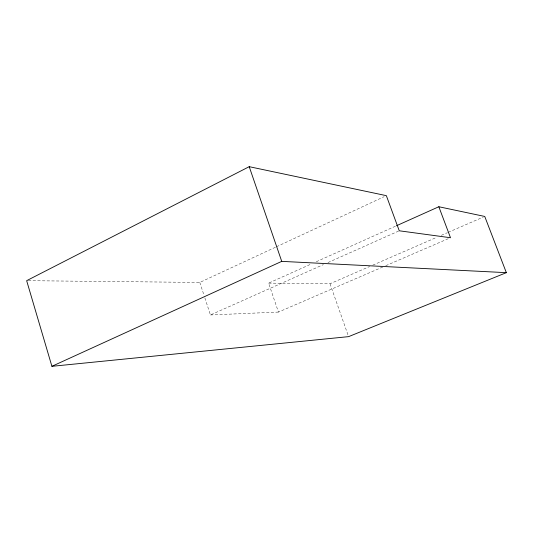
<?xml version="1.0" encoding="UTF-8"?>
<svg xmlns="http://www.w3.org/2000/svg" width="533" height="533" viewBox="0 0 533 533"><rect width="100%" height="100%" fill="white"/><g stroke="black" fill="none" stroke-linecap="round" stroke-linejoin="round"><path stroke-width="0.4" stroke-dasharray="2.67 2" d="M28.316 280.691L199.802 282.43L275.774 247.092M276.527 246.739L384.093 196.704M382.741 267.013L278.446 312.072L268.612 283.123L311.738 263.775M316.276 261.736L395.713 226.092M204.865 297.92L210.435 314.956L323.424 264.595M327.975 262.562L398.497 231.129M268.612 283.123L330.027 283.749L369.662 266.507M372.707 265.181L436.734 237.332M441.304 235.346L447.4 232.688M448.16 232.361L483.224 217.111M385.785 265.694L448.973 238.391M210.435 314.956L278.446 312.072M330.027 283.749L348.315 335.87M199.802 282.43L203.853 294.822"/><path stroke-width="0.8" d="M438.832 206.744L450.498 237.738L399.257 230.789L386.352 195.658L249.217 166.682L26.65 280.671L51.908 366.318L348.589 336.643L506.35 272.663L484.744 216.445L438.832 206.744L396.465 225.752M51.908 366.318L281.73 261.37L506.35 272.663M249.217 166.682L281.73 261.37"/></g></svg>
